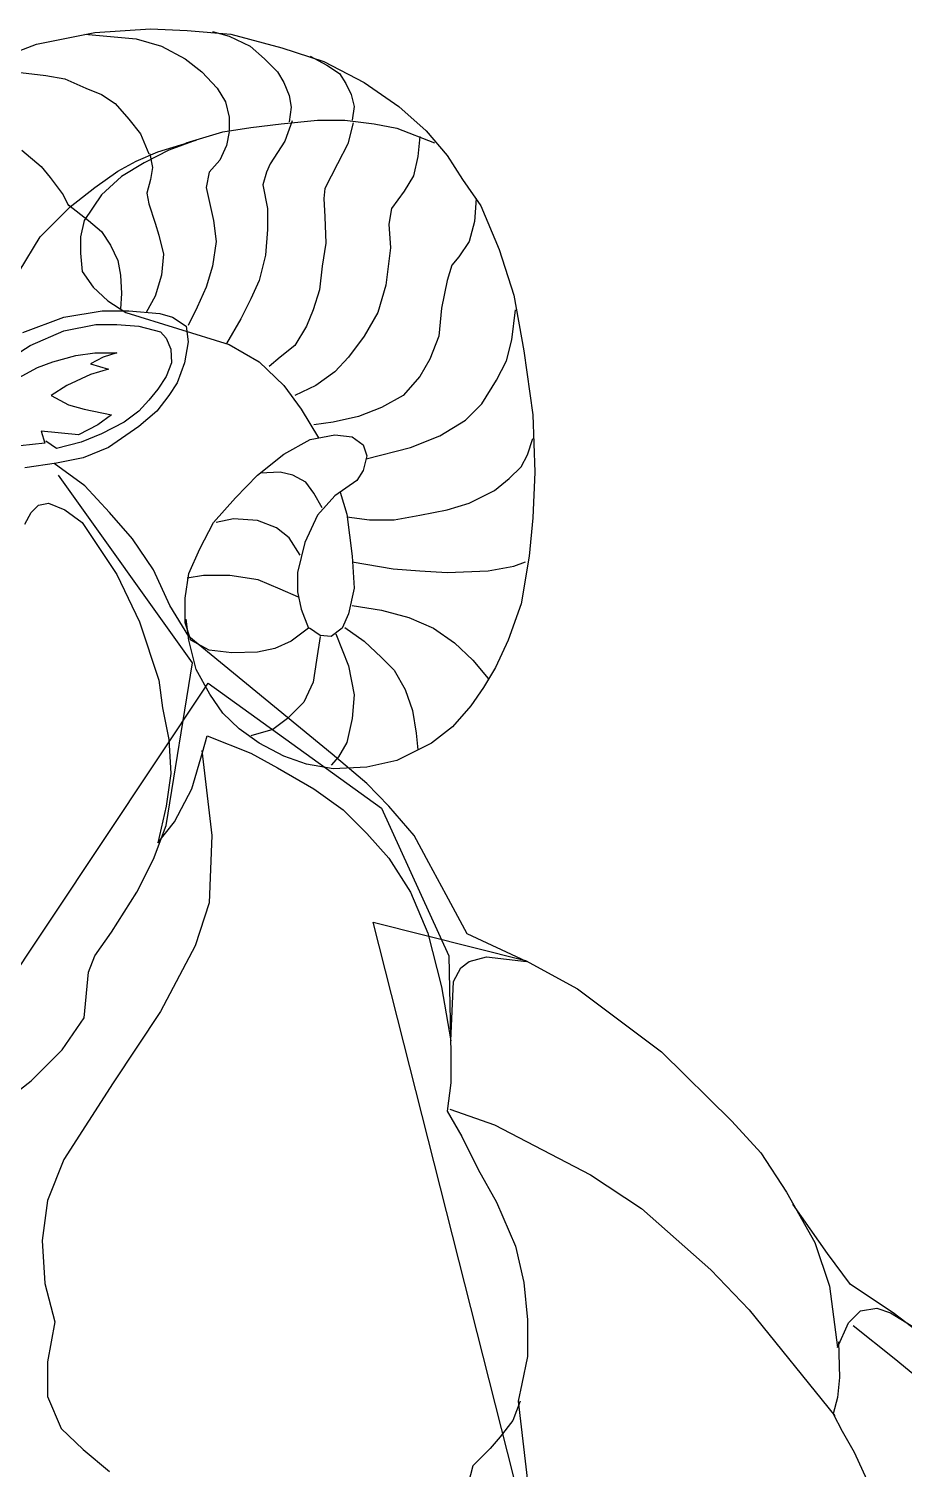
# Model space of a CAD drawing. Header units: millimetres. Extents: x 351279 to 387190, y -1289537 to -1277077.
# Drawn here: x 384009.3 to 384066.9, y -1285827.6 to -1285732.9 of the extents above; entities that cross this region are included whole.
import ezdxf

# ---------------------------------------------------------------- set-up
doc = ezdxf.new("R2010")
doc.units = ezdxf.units.MM
doc.header["$LTSCALE"] = 20

# ---------------------------------------------------------------- blocks, each defined once
blk = doc.blocks.new('装饰物5')
at = {"color": 8}
for p, q in [((448.28, 1204.79), (472.68, 1206.39)), ((472.68, 1206.39), (488.68, 1205.59)), ((422.68, 1199.59), (448.28, 1204.79)), ((443.88, 1203.99), (466.28, 1201.99)), ((466.28, 1201.99), (477.48, 1198.79)), ((488.68, 1205.59), (507.88, 1203.99)), ((499.88, 1205.19), (507.08, 1203.19)), ((507.08, 1203.19), (516.28, 1198.79)), ((507.88, 1203.99), (530.28, 1197.99)), ((399.48, 1190.79), (422.68, 1199.59)), ((477.48, 1198.79), (487.88, 1193.19)), ((516.28, 1198.79), (522.68, 1193.19)), ((530.28, 1197.99), (548.68, 1191.99)), ((542.68, 1194.39), (549.88, 1190.39)), ((413.08, 1187.59), (426.68, 1185.99)), ((487.88, 1193.19), (495.08, 1187.59)), ((495.08, 1187.59), (501.88, 1180.39)), ((522.68, 1193.19), (528.28, 1187.59)), ((528.28, 1187.59), (531.08, 1182.79)), ((548.68, 1191.99), (566.28, 1182.79)), ((549.88, 1190.39), (555.48, 1186.79)), ((426.68, 1185.99), (435.08, 1184.39)), ((435.08, 1184.39), (444.28, 1180.39)), ((531.08, 1182.79), (533.48, 1177.19)), ((555.48, 1186.79), (558.28, 1182.39)), ((558.28, 1182.39), (560.68, 1177.59)), ((566.28, 1182.79), (581.48, 1172.39)), ((444.28, 1180.39), (451.08, 1177.59)), ((451.08, 1177.59), (457.08, 1173.59)), ((501.88, 1180.39), (505.48, 1174.39)), ((533.48, 1177.19), (534.28, 1171.99)), ((560.68, 1177.59), (561.88, 1172.39)), ((457.08, 1173.59), (463.08, 1166.79)), ((505.48, 1174.39), (507.08, 1167.59)), ((534.28, 1171.99), (533.48, 1165.59)), ((561.88, 1172.39), (561.08, 1166.39)), ((581.48, 1172.39), (593.48, 1161.59)), ((463.08, 1166.79), (468.28, 1160.39)), ((504.28, 1161.19), (516.68, 1163.19)), ((507.08, 1167.59), (507.08, 1161.59)), ((516.68, 1163.19), (529.88, 1164.79)), ((529.88, 1164.79), (545.88, 1166.39)), ((534.68, 1165.99), (531.48, 1157.19)), ((545.88, 1166.39), (557.88, 1166.39)), ((557.88, 1166.39), (570.68, 1164.79)), ((561.48, 1165.19), (559.08, 1155.99)), ((570.68, 1164.79), (580.68, 1162.79)), ((580.68, 1162.79), (597.08, 1156.39)), ((468.28, 1160.39), (471.88, 1151.59)), ((475.88, 1152.39), (492.68, 1157.59)), ((492.68, 1157.59), (480.68, 1153.19)), ((488.28, 1156.39), (504.28, 1161.19)), ((507.08, 1161.19), (505.88, 1155.19)), ((531.48, 1157.19), (525.08, 1147.19)), ((559.08, 1155.99), (554.68, 1147.19)), ((590.68, 1159.19), (589.88, 1150.39)), ((593.48, 1161.59), (602.68, 1150.79)), ((416.28, 1153.19), (424.68, 1145.99)), ((466.28, 1148.39), (475.88, 1152.39)), ((480.68, 1153.19), (469.88, 1147.59)), ((472.28, 1151.59), (473.48, 1145.59)), ((505.88, 1155.19), (503.08, 1148.79)), ((589.88, 1150.39), (587.88, 1141.99)), ((602.68, 1150.79), (609.48, 1140.39)), ((424.68, 1145.99), (428.68, 1141.19)), ((448.28, 1136.79), (458.28, 1143.99)), ((458.28, 1143.99), (466.28, 1148.39)), ((469.88, 1147.59), (459.88, 1141.59)), ((473.48, 1145.59), (472.68, 1140.39)), ((498.28, 1143.59), (497.08, 1136.79)), ((503.08, 1148.79), (498.28, 1143.59)), ((523.48, 1143.59), (521.88, 1137.99)), ((525.08, 1147.19), (523.48, 1143.59)), ((554.68, 1147.19), (549.08, 1136.39)), ((428.68, 1141.19), (434.28, 1133.59)), ((437.48, 1128.39), (448.28, 1136.79)), ((459.88, 1141.59), (451.08, 1133.59)), ((472.68, 1140.39), (471.08, 1134.39)), ((497.08, 1136.79), (500.28, 1122.39)), ((521.88, 1137.99), (523.88, 1127.59)), ((587.88, 1141.99), (583.88, 1135.19)), ((609.48, 1140.39), (617.48, 1128.79)), ((434.28, 1133.59), (436.68, 1128.79)), ((451.08, 1133.59), (443.48, 1122.39)), ((471.08, 1134.39), (471.88, 1129.59)), ((549.08, 1136.39), (548.68, 1131.99)), ((548.68, 1131.99), (549.08, 1123.99)), ((583.88, 1135.19), (578.28, 1127.59)), ((615.48, 1131.99), (614.68, 1121.99)), ((424.28, 1115.19), (437.48, 1128.39)), ((436.68, 1129.19), (445.48, 1122.39)), ((471.88, 1129.59), (474.68, 1121.19)), ((523.88, 1127.59), (523.88, 1118.39)), ((549.08, 1123.99), (549.48, 1112.39)), ((578.28, 1127.59), (577.08, 1120.79)), ((617.48, 1128.79), (625.48, 1109.59)), ((443.48, 1122.39), (441.88, 1115.19)), ((445.48, 1122.39), (451.08, 1117.59)), ((451.08, 1117.59), (455.08, 1111.59)), ((474.68, 1121.19), (476.28, 1115.99)), ((500.28, 1122.39), (501.48, 1113.19)), ((523.88, 1118.39), (523.08, 1107.19)), ((577.08, 1120.79), (577.88, 1110.39)), ((614.68, 1121.99), (612.28, 1113.19)), ((415.08, 1099.99), (424.28, 1115.19)), ((441.88, 1115.19), (441.88, 1107.99)), ((455.08, 1111.59), (458.28, 1104.79)), ((476.28, 1115.99), (478.28, 1107.59)), ((501.48, 1113.19), (499.88, 1102.39)), ((549.48, 1112.39), (547.88, 1102.39)), ((612.28, 1113.19), (607.88, 1106.39)), ((441.88, 1107.99), (442.68, 1099.99)), ((478.28, 1107.59), (477.48, 1098.39)), ((523.08, 1107.19), (520.28, 1095.99)), ((577.88, 1110.39), (575.88, 1093.99)), ((607.88, 1106.39), (604.68, 1102.79)), ((625.48, 1109.59), (631.88, 1089.59)), ((442.68, 1099.99), (447.48, 1093.19)), ((458.28, 1104.79), (459.48, 1098.39)), ((499.88, 1102.39), (497.08, 1093.19)), ((547.88, 1102.39), (546.68, 1091.99)), ((604.68, 1102.79), (602.68, 1095.99)), ((447.48, 1093.19), (453.88, 1087.19)), ((459.48, 1098.39), (459.88, 1090.39)), ((477.48, 1098.39), (474.68, 1089.19)), ((497.08, 1093.19), (493.08, 1084.39)), ((520.28, 1095.99), (516.68, 1087.99)), ((575.88, 1093.99), (572.28, 1081.99)), ((602.68, 1095.99), (600.28, 1083.99)), ((453.88, 1087.19), (461.88, 1081.99)), ((459.88, 1090.39), (459.48, 1083.59)), ((474.68, 1089.19), (470.68, 1081.99)), ((516.68, 1087.99), (512.28, 1079.19)), ((546.68, 1091.99), (543.88, 1083.19)), ((631.88, 1089.59), (636.28, 1065.19)), ((416.68, 1073.19), (434.68, 1079.99)), ((434.68, 1079.99), (451.48, 1082.79)), ((451.48, 1082.79), (463.08, 1082.79)), ((461.88, 1081.99), (507.08, 1067.99)), ((463.08, 1082.79), (476.68, 1081.59)), ((476.68, 1081.59), (482.28, 1079.99)), ((482.28, 1079.99), (488.28, 1075.99)), ((493.08, 1084.39), (489.08, 1076.39)), ((543.88, 1083.19), (541.08, 1075.99)), ((572.28, 1081.99), (566.28, 1071.59)), ((600.28, 1083.99), (599.08, 1071.59)), ((631.08, 1069.99), (632.68, 1083.19)), ((419.88, 1067.59), (434.68, 1073.99)), ((434.68, 1073.99), (448.68, 1076.79)), ((448.68, 1076.79), (457.88, 1076.79)), ((457.88, 1076.79), (467.48, 1075.99)), ((467.48, 1075.99), (477.08, 1073.59)), ((477.08, 1073.59), (479.48, 1070.79)), ((488.28, 1075.99), (489.08, 1069.19)), ((512.28, 1079.19), (505.88, 1068.39)), ((541.08, 1075.99), (535.88, 1067.59)), ((392.28, 1049.99), (419.88, 1067.59)), ((479.48, 1070.79), (481.48, 1065.99)), ((489.08, 1069.19), (487.48, 1059.99)), ((507.08, 1067.99), (520.28, 1060.39)), ((535.88, 1067.59), (529.48, 1062.39)), ((566.28, 1071.59), (559.48, 1062.39)), ((599.08, 1071.59), (595.08, 1061.59)), ((628.68, 1060.79), (631.08, 1069.99)), ((429.88, 1060.39), (439.88, 1063.19)), ((439.88, 1063.19), (448.28, 1064.39)), ((451.88, 1062.39), (446.28, 1059.59)), ((448.28, 1064.39), (457.88, 1064.39)), ((457.88, 1064.39), (451.88, 1062.39)), ((481.48, 1065.99), (481.88, 1059.99)), ((529.48, 1062.39), (524.68, 1058.39)), ((559.48, 1062.39), (553.48, 1055.99)), ((595.08, 1061.59), (590.68, 1053.99)), ((624.28, 1052.39), (628.68, 1060.79)), ((636.28, 1065.19), (640.28, 1037.19)), ((409.88, 1050.79), (423.08, 1057.99)), ((423.08, 1057.99), (429.88, 1060.39)), ((446.28, 1054.79), (435.88, 1049.99)), ((446.28, 1059.59), (454.28, 1057.19)), ((454.28, 1057.19), (446.28, 1054.79)), ((481.88, 1059.99), (479.48, 1053.99)), ((487.48, 1059.99), (484.28, 1051.19)), ((520.28, 1060.39), (531.08, 1049.99)), ((553.48, 1055.99), (545.08, 1049.99)), ((435.88, 1049.99), (429.08, 1045.59)), ((475.88, 1048.39), (471.88, 1043.59)), ((479.48, 1053.99), (475.88, 1048.39)), ((484.28, 1051.19), (480.68, 1045.59)), ((531.08, 1049.99), (538.68, 1039.59)), ((545.08, 1049.99), (535.88, 1045.59)), ((590.68, 1053.99), (583.48, 1045.59)), ((617.88, 1041.99), (624.28, 1052.39)), ((429.08, 1045.59), (436.68, 1041.59)), ((471.88, 1043.59), (467.48, 1038.79)), ((480.68, 1045.59), (475.48, 1038.79)), ((583.48, 1045.59), (573.88, 1040.39)), ((610.68, 1034.79), (617.88, 1041.99)), ((436.68, 1041.59), (443.48, 1039.59)), ((443.48, 1039.59), (455.48, 1037.19)), ((455.48, 1037.19), (449.48, 1032.79)), ((467.48, 1038.79), (461.08, 1033.99)), ((475.48, 1038.79), (467.48, 1031.99)), ((538.68, 1039.59), (546.33, 1027.06)), ((563.88, 1036.39), (552.68, 1033.99)), ((573.88, 1040.39), (563.88, 1036.39)), ((640.28, 1037.19), (641.08, 1011.99)), ((424.68, 1029.99), (426.28, 1024.79)), ((441.08, 1028.39), (424.68, 1029.99)), ((449.48, 1032.79), (441.08, 1028.39)), ((461.08, 1033.99), (451.08, 1028.79)), ((467.48, 1031.99), (454.28, 1022.79)), ((552.68, 1033.99), (544.28, 1032.79)), ((599.48, 1027.99), (610.68, 1034.79)), ((426.28, 1024.79), (415.48, 1023.59)), ((431.48, 1022.39), (426.68, 1025.59)), ((442.28, 1025.19), (431.48, 1022.39)), ((451.08, 1028.79), (442.28, 1025.19)), ((531.08, 1019.99), (542.68, 1026.39)), ((542.68, 1026.39), (553.48, 1028.39)), ((553.48, 1028.39), (561.08, 1027.59)), ((561.08, 1027.59), (565.88, 1023.99)), ((565.88, 1023.99), (567.48, 1019.19)), ((586.68, 1022.79), (599.48, 1027.99)), ((637.88, 1019.59), (640.28, 1026.79)), ((443.08, 1018.39), (431.48, 1015.99)), ((454.28, 1022.79), (443.08, 1018.39)), ((519.48, 1010.79), (531.08, 1019.99)), ((567.48, 1019.19), (565.88, 1012.79)), ((567.16, 1017.91), (586.68, 1022.79)), ((635.08, 1014.39), (637.88, 1019.59)), ((431.48, 1015.99), (417.48, 1013.99)), ((443.88, 1005.99), (430.44, 1015.84)), ((491.08, 928.39), (432.28, 1010.79)), ((509.88, 1000.79), (519.48, 1010.79)), ((529.48, 1011.99), (520.68, 1011.59)), ((535.08, 1010.79), (529.48, 1011.99)), ((540.68, 1007.59), (535.08, 1010.79)), ((565.88, 1012.79), (563.08, 1008.39)), ((629.88, 1009.19), (635.08, 1014.39)), ((641.08, 1011.99), (640.28, 991.99)), ((454.68, 994.39), (443.88, 1005.99)), ((544.28, 1002.79), (540.68, 1007.59)), ((563.08, 1008.39), (553.48, 1001.59)), ((612.28, 998.39), (623.48, 1003.99)), ((623.48, 1003.99), (629.88, 1009.19)), ((423.48, 997.59), (427.88, 998.39)), ((427.88, 998.39), (435.08, 995.59)), ((500.28, 989.99), (509.88, 1000.79)), ((547.88, 996.39), (544.28, 1002.79)), ((553.48, 1001.59), (545.88, 993.19)), ((555.77, 1003.21), (558.68, 993.59)), ((602.68, 995.59), (612.28, 998.39)), ((417.48, 989.19), (420.28, 994.39)), ((420.28, 994.39), (423.48, 997.59)), ((435.08, 995.59), (442.68, 989.99)), ((464.68, 982.79), (454.68, 994.39)), ((509.08, 991.59), (501.48, 989.99)), ((519.48, 990.79), (509.08, 991.59)), ((545.88, 993.19), (540.28, 981.19)), ((558.68, 993.59), (561.08, 975.19)), ((558.68, 992.39), (568.68, 991.19)), ((579.48, 991.19), (590.68, 993.19)), ((590.68, 993.19), (602.68, 995.59)), ((640.28, 991.99), (638.68, 975.19)), ((442.68, 989.99), (457.88, 967.19)), ((494.28, 978.39), (500.28, 989.99)), ((527.88, 987.59), (519.48, 990.79)), ((533.48, 983.19), (527.88, 987.59)), ((568.68, 991.19), (579.48, 991.19)), ((473.88, 969.19), (464.68, 982.79)), ((538.28, 975.59), (533.48, 983.19)), ((540.28, 981.19), (537.08, 967.99)), ((489.48, 967.59), (494.28, 978.39)), ((561.08, 975.19), (561.88, 961.19)), ((561.08, 972.79), (579.08, 969.59)), ((631.88, 970.79), (637.08, 972.79)), ((638.68, 975.19), (635.08, 954.39)), ((457.88, 967.19), (467.88, 946.39)), ((481.08, 953.59), (473.88, 969.19)), ((487.88, 956.79), (489.48, 967.59)), ((495.88, 966.79), (488.68, 965.59)), ((507.48, 966.79), (495.88, 966.79)), ((519.88, 964.79), (507.48, 966.79)), ((537.08, 967.99), (537.08, 959.59)), ((579.08, 969.59), (590.68, 968.79)), ((590.68, 968.79), (602.68, 967.99)), ((602.68, 967.99), (620.68, 968.79)), ((620.68, 968.79), (631.88, 970.79)), ((529.48, 960.79), (519.88, 964.79)), ((537.48, 957.19), (529.48, 960.79)), ((561.88, 961.19), (559.48, 949.99)), ((489.48, 939.99), (481.08, 953.59)), ((487.88, 945.99), (487.88, 956.79)), ((537.08, 959.59), (538.68, 951.99)), ((561.08, 953.59), (573.88, 951.59)), ((635.08, 954.39), (629.48, 938.39)), ((489.48, 938.39), (488.28, 947.59)), ((538.68, 951.99), (541.88, 943.59)), ((559.48, 949.99), (556.68, 943.59)), ((573.88, 951.59), (585.88, 948.39)), ((585.88, 948.39), (596.68, 943.59)), ((467.88, 946.39), (476.28, 920.79)), ((490.28, 938.39), (487.88, 945.99)), ((541.88, 943.59), (534.28, 937.99)), ((547.08, 940.39), (542.28, 943.59)), ((556.68, 943.59), (551.88, 939.99)), ((553.88, 941.19), (559.48, 927.19)), ((557.88, 943.99), (566.28, 937.99)), ((596.68, 943.59), (605.88, 937.19)), ((552.28, 888.39), (489.48, 939.99)), ((492.68, 925.59), (489.48, 938.39)), ((498.28, 933.99), (490.28, 938.39)), ((527.08, 934.79), (519.48, 933.19)), ((534.28, 937.99), (527.08, 934.79)), ((547.08, 939.99), (545.48, 929.59)), ((551.88, 939.99), (547.08, 940.39)), ((566.28, 937.99), (573.88, 930.79)), ((605.88, 937.19), (613.88, 929.59)), ((629.48, 938.39), (623.88, 926.39)), ((479.48, 857.19), (491.08, 928.39)), ((508.28, 932.79), (498.28, 933.99)), ((519.48, 933.19), (508.28, 932.79)), ((545.48, 929.59), (543.88, 919.99)), ((573.88, 930.79), (579.48, 925.19)), ((613.88, 929.59), (620.68, 921.59)), ((498.68, 914.79), (492.68, 925.59)), ((559.48, 927.19), (561.88, 914.39)), ((579.48, 925.19), (584.28, 916.79)), ((623.88, 926.39), (618.68, 917.59)), ((344.28, 688.79), (497.88, 919.59)), ((476.28, 920.79), (477.88, 908.79)), ((497.88, 919.59), (573.88, 864.79)), ((543.88, 919.99), (539.88, 911.19)), ((584.28, 916.79), (587.48, 907.59)), ((618.68, 917.59), (613.08, 909.59)), ((504.28, 906.39), (498.68, 914.79)), ((539.88, 911.19), (532.68, 903.99)), ((561.88, 914.39), (561.08, 903.99)), ((613.08, 909.59), (605.08, 900.39)), ((477.88, 908.79), (480.68, 894.79)), ((511.48, 899.59), (504.28, 906.39)), ((532.68, 903.99), (526.28, 899.19)), ((561.08, 903.99), (558.68, 893.59)), ((587.48, 907.59), (589.08, 897.59)), ((520.28, 893.19), (511.48, 899.59)), ((526.28, 899.19), (516.68, 896.39)), ((589.08, 897.59), (589.88, 890.39)), ((605.08, 900.39), (595.88, 893.19)), ((480.68, 894.79), (481.48, 879.99)), ((495.48, 889.19), (497.48, 896.39)), ((497.48, 896.39), (516.68, 888.79)), ((531.08, 887.59), (520.28, 893.19)), ((558.68, 893.59), (555.08, 887.19)), ((595.88, 893.19), (580.68, 885.59)), ((490.68, 873.19), (495.48, 889.19)), ((495.08, 889.99), (499.48, 852.79)), ((516.68, 888.79), (528.28, 882.39)), ((541.08, 883.99), (531.08, 887.59)), ((552.68, 881.99), (541.08, 883.99)), ((555.08, 887.19), (551.88, 883.59)), ((567.48, 875.59), (552.28, 888.39)), ((580.68, 885.59), (567.48, 882.79)), ((481.48, 879.99), (479.48, 865.59)), ((528.28, 882.39), (544.28, 873.19)), ((567.48, 882.79), (552.68, 881.99)), ((483.08, 858.79), (490.68, 873.19)), ((544.28, 873.19), (557.08, 863.99)), ((577.08, 865.59), (567.48, 875.59)), ((479.48, 865.59), (475.88, 849.59)), ((588.28, 852.79), (577.08, 865.59)), ((475.88, 849.59), (483.08, 858.79)), ((557.08, 863.99), (567.48, 853.59)), ((573.88, 864.79), (603.48, 799.99)), ((473.88, 842.39), (479.48, 857.19)), ((499.48, 852.79), (498.28, 823.19)), ((567.48, 853.59), (577.08, 842.79)), ((594.68, 840.79), (588.28, 852.79)), ((466.68, 827.99), (473.88, 842.39)), ((577.08, 842.79), (586.68, 827.99)), ((602.28, 826.79), (594.68, 840.79)), ((455.48, 810.39), (466.68, 827.99)), ((586.68, 827.99), (594.28, 809.99)), ((498.28, 823.19), (492.28, 804.39)), ((611.48, 809.59), (602.28, 826.79)), ((570.28, 814.79), (637.08, 797.99)), ((640.28, 538.39), (570.28, 814.79)), ((448.28, 799.99), (455.48, 810.39)), ((594.28, 809.99), (600.28, 786.39)), ((637.48, 797.59), (611.48, 809.59)), ((492.28, 804.39), (477.08, 775.59)), ((445.48, 792.79), (448.28, 799.99)), ((603.48, 799.99), (604.28, 757.19)), ((608.68, 794.79), (612.28, 797.59)), ((612.28, 797.59), (619.88, 799.59)), ((619.88, 799.59), (637.48, 797.59)), ((637.08, 797.99), (659.88, 785.59)), ((443.48, 772.79), (445.48, 792.79)), ((605.48, 788.79), (608.68, 794.79)), ((600.28, 786.39), (604.28, 762.79)), ((604.28, 762.79), (605.48, 788.79)), ((659.88, 785.59), (696.68, 757.99)), ((433.88, 758.79), (443.48, 772.79)), ((477.08, 775.59), (456.28, 744.39)), ((420.28, 745.19), (433.88, 758.79)), ((696.68, 757.99), (727.48, 727.59)), ((604.28, 757.19), (604.28, 744.39)), ((387.48, 719.59), (420.28, 745.19)), ((456.28, 744.39), (434.68, 710.79)), ((604.28, 744.39), (602.68, 731.99)), ((603.88, 732.79), (623.48, 725.99)), ((602.68, 731.99), (609.08, 720.79)), ((727.48, 727.59), (740.28, 713.59)), ((609.08, 720.79), (616.28, 706.39)), ((623.48, 725.99), (665.48, 703.99)), ((740.28, 713.59), (751.48, 696.39)), ((434.68, 710.79), (427.48, 692.79)), ((616.28, 706.39), (624.28, 691.99)), ((665.48, 703.99), (687.88, 689.19)), ((751.48, 696.39), (763.88, 674.39)), ((427.48, 692.79), (425.08, 675.19)), ((624.28, 691.99), (632.68, 672.79)), ((687.88, 689.19), (718.28, 662.39)), ((769.48, 669.59), (754.28, 691.19)), ((425.08, 675.19), (426.28, 656.39)), ((632.68, 672.79), (636.28, 656.79)), ((763.88, 674.39), (770.28, 655.19)), ((779.48, 655.99), (769.48, 669.59)), ((636.28, 656.79), (637.88, 640.39)), ((718.28, 662.39), (735.08, 644.79)), ((426.28, 656.39), (430.68, 639.59)), ((770.28, 655.19), (773.88, 628.39)), ((798.28, 643.59), (779.48, 655.99)), ((735.08, 644.79), (772.68, 598.39)), ((778.68, 639.19), (783.88, 644.39)), ((783.88, 644.39), (791.08, 645.59)), ((791.08, 645.59), (797.08, 643.59)), ((430.68, 639.59), (427.48, 621.99)), ((637.88, 640.39), (637.88, 624.39)), ((773.88, 628.39), (778.68, 639.19)), ((780.68, 637.99), (798.68, 623.59)), ((797.08, 643.59), (810.68, 635.19)), ((811.88, 633.19), (798.28, 643.59)), ((774.28, 630.79), (774.68, 615.19)), ((427.48, 621.99), (427.48, 606.79)), ((637.88, 624.39), (635.48, 612.39)), ((798.68, 623.59), (811.88, 612.79)), ((774.68, 615.19), (773.88, 606.39)), ((427.48, 606.79), (433.48, 592.79)), ((635.48, 612.39), (633.88, 604.79)), ((773.88, 606.39), (771.88, 599.19)), ((634.68, 604.79), (631.48, 596.39)), ((633.88, 604.79), (638.28, 567.19)), ((631.48, 596.39), (625.88, 589.19)), ((771.88, 599.19), (775.88, 591.59)), ((433.48, 592.79), (443.08, 583.59)), ((625.88, 589.19), (621.48, 583.99)), ((775.88, 591.59), (781.08, 582.39)), ((443.08, 583.59), (454.68, 573.99)), ((621.48, 583.99), (613.88, 576.39)), ((781.08, 582.39), (786.68, 570.39)), ((613.88, 576.39), (610.68, 563.99))]:
    blk.add_line(p, q, dxfattribs=at)

msp = doc.modelspace()

# ---------------------------------------------------------------- block references
at = {"xscale": 0.1500000000232831, "yscale": 0.1500000000232831, "zscale": 0.1500000000232831}
msp.add_blockref('装饰物5', (383946.413, -1285913.828, 13491.539), dxfattribs=at)

doc.saveas('drawing.dxf')
